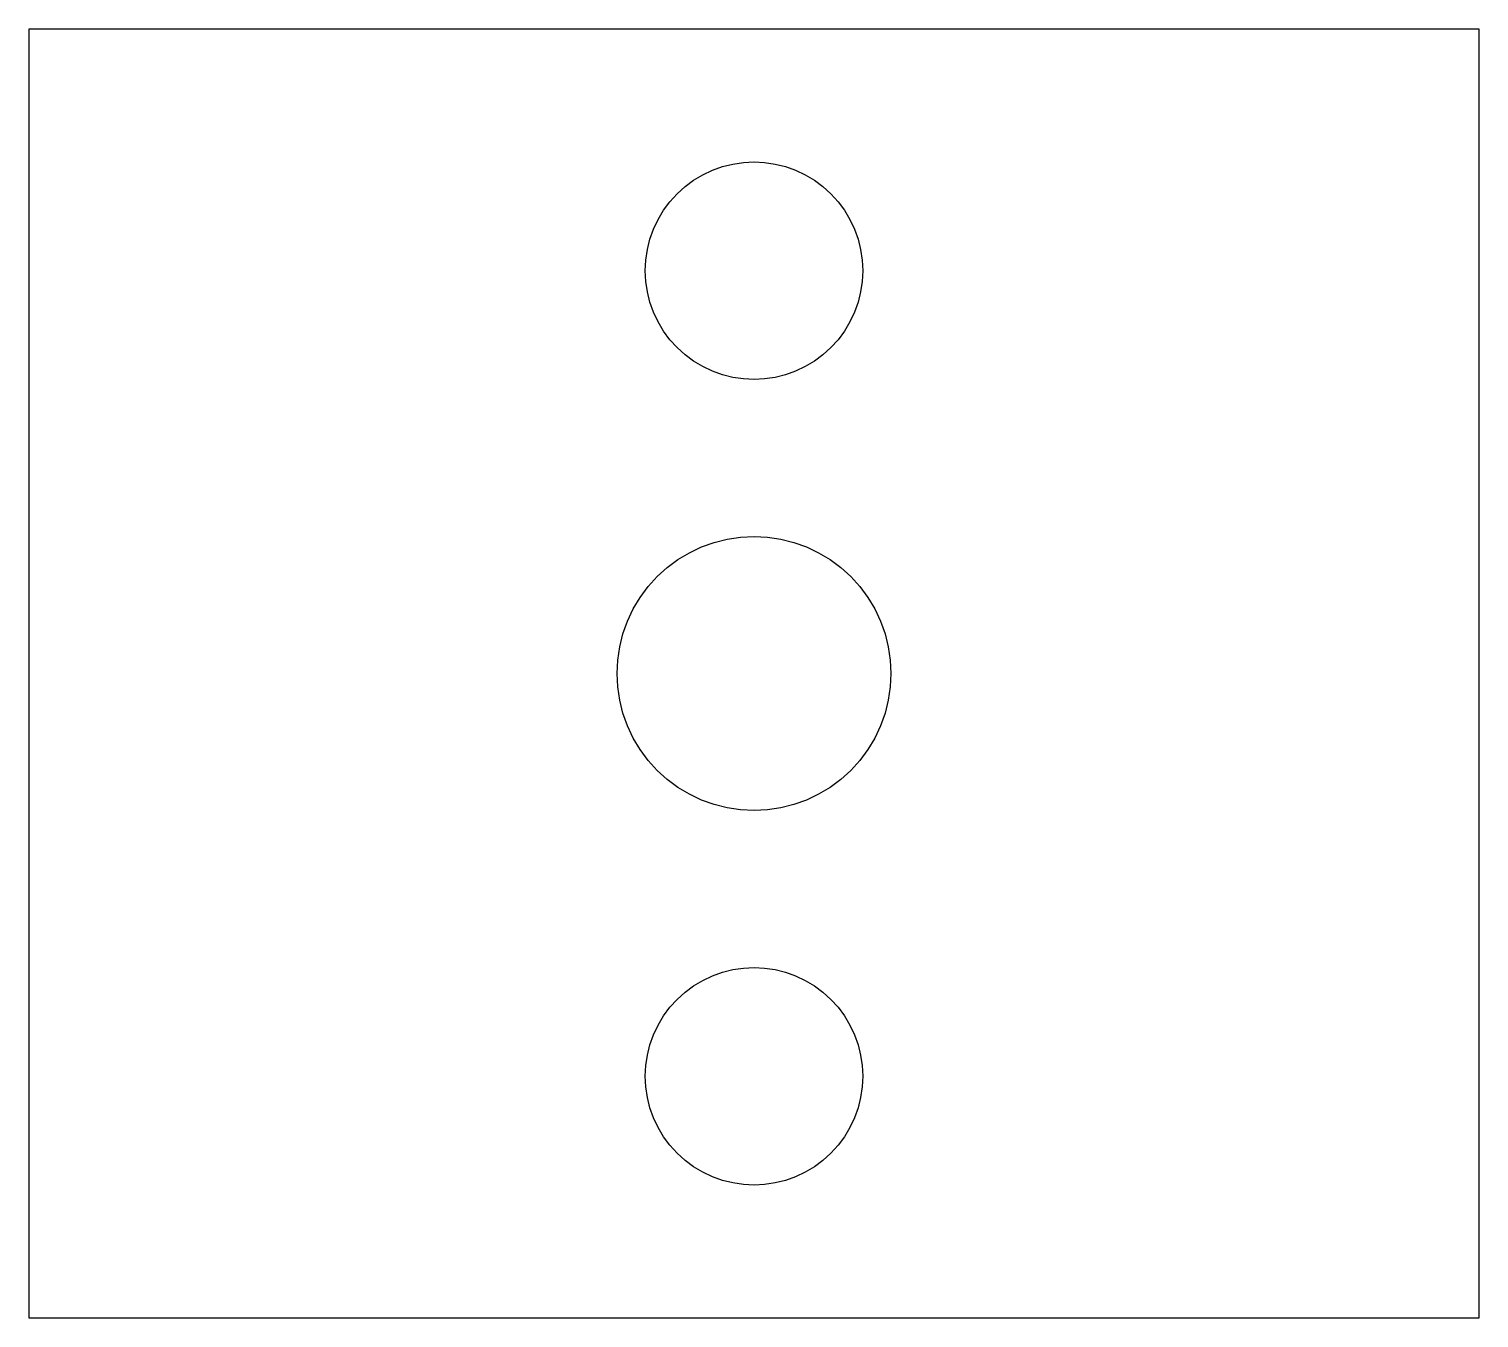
# Model space of a CAD drawing. Header units: millimetres. Extents: x -9 to 9, y -8 to 8.
import ezdxf

# ---------------------------------------------------------------- set-up
doc = ezdxf.new("R2010")
doc.units = ezdxf.units.MM

msp = doc.modelspace()

# ---------------------------------------------------------------- linework, layer by layer
at = {"layer": '24b_claw_slider_t12.0'}
for points in [[(9, -8), (9, 8), (-9, 8), (-9, -8), (9, -8)], [(1.3241, 5.2634), (1.3435, 5.1323), (1.35, 5), (1.3435, 4.8677), (1.3241, 4.7366), (1.2919, 4.6081), (1.2472, 4.4834), (1.1906, 4.3636), (1.1225, 4.25), (1.0436, 4.1436), (0.9546, 4.0454), (0.8564, 3.9564), (0.75, 3.8775), (0.6364, 3.8094), (0.5166, 3.7528), (0.3919, 3.7081), (0.2634, 3.6759), (0.1323, 3.6565), (0, 3.65), (-0.1323, 3.6565), (-0.2634, 3.6759), (-0.3919, 3.7081), (-0.5166, 3.7528), (-0.6364, 3.8094), (-0.75, 3.8775), (-0.8564, 3.9564), (-0.9546, 4.0454), (-1.0436, 4.1436), (-1.1225, 4.25), (-1.1906, 4.3636), (-1.2472, 4.4834), (-1.2919, 4.6081), (-1.3241, 4.7366), (-1.3435, 4.8677), (-1.35, 5), (-1.3435, 5.1323), (-1.3241, 5.2634), (-1.2919, 5.3919), (-1.2472, 5.5166), (-1.1906, 5.6364), (-1.1225, 5.75), (-1.0436, 5.8564), (-0.9546, 5.9546), (-0.8564, 6.0436), (-0.75, 6.1225), (-0.6364, 6.1906), (-0.5166, 6.2472), (-0.3919, 6.2919), (-0.2634, 6.3241), (-0.1323, 6.3435), (0, 6.35), (0.1323, 6.3435), (0.2634, 6.3241), (0.3919, 6.2919), (0.5166, 6.2472), (0.6364, 6.1906), (0.75, 6.1225), (0.8564, 6.0436), (0.9546, 5.9546), (1.0436, 5.8564), (1.1225, 5.75), (1.1906, 5.6364), (1.2472, 5.5166), (1.2919, 5.3919), (1.3241, 5.2634)], [(1.6268, 0.4935), (1.6673, 0.3317), (1.6918, 0.1666), (1.7, 0), (1.6918, -0.1666), (1.6673, -0.3317), (1.6268, -0.4935), (1.5706, -0.6506), (1.4993, -0.8014), (1.4135, -0.9445), (1.3141, -1.0785), (1.2021, -1.2021), (1.0785, -1.3141), (0.9445, -1.4135), (0.8014, -1.4993), (0.6506, -1.5706), (0.4935, -1.6268), (0.3317, -1.6673), (0.1666, -1.6918), (0, -1.7), (-0.1666, -1.6918), (-0.3317, -1.6673), (-0.4935, -1.6268), (-0.6506, -1.5706), (-0.8014, -1.4993), (-0.9445, -1.4135), (-1.0785, -1.3141), (-1.2021, -1.2021), (-1.3141, -1.0785), (-1.4135, -0.9445), (-1.4993, -0.8014), (-1.5706, -0.6506), (-1.6268, -0.4935), (-1.6673, -0.3317), (-1.6918, -0.1666), (-1.7, 0), (-1.6918, 0.1666), (-1.6673, 0.3317), (-1.6268, 0.4935), (-1.5706, 0.6506), (-1.4993, 0.8014), (-1.4135, 0.9445), (-1.3141, 1.0785), (-1.2021, 1.2021), (-1.0785, 1.3141), (-0.9445, 1.4135), (-0.8014, 1.4993), (-0.6506, 1.5706), (-0.4935, 1.6268), (-0.3317, 1.6673), (-0.1666, 1.6918), (0, 1.7), (0.1666, 1.6918), (0.3317, 1.6673), (0.4935, 1.6268), (0.6506, 1.5706), (0.8014, 1.4993), (0.9445, 1.4135), (1.0785, 1.3141), (1.2021, 1.2021), (1.3141, 1.0785), (1.4135, 0.9445), (1.4993, 0.8014), (1.5706, 0.6506), (1.6268, 0.4935)], [(1.3435, -4.8677), (1.35, -5), (1.3435, -5.1323), (1.3241, -5.2634), (1.2919, -5.3919), (1.2472, -5.5166), (1.1906, -5.6364), (1.1225, -5.75), (1.0436, -5.8564), (0.9546, -5.9546), (0.8564, -6.0436), (0.75, -6.1225), (0.6364, -6.1906), (0.5166, -6.2472), (0.3919, -6.2919), (0.2634, -6.3241), (0.1323, -6.3435), (0, -6.35), (-0.1323, -6.3435), (-0.2634, -6.3241), (-0.3919, -6.2919), (-0.5166, -6.2472), (-0.6364, -6.1906), (-0.75, -6.1225), (-0.8564, -6.0436), (-0.9546, -5.9546), (-1.0436, -5.8564), (-1.1225, -5.75), (-1.1906, -5.6364), (-1.2472, -5.5166), (-1.2919, -5.3919), (-1.3241, -5.2634), (-1.3435, -5.1323), (-1.35, -5), (-1.3435, -4.8677), (-1.3241, -4.7366), (-1.2919, -4.6081), (-1.2472, -4.4834), (-1.1906, -4.3636), (-1.1225, -4.25), (-1.0436, -4.1436), (-0.9546, -4.0454), (-0.8564, -3.9564), (-0.75, -3.8775), (-0.6364, -3.8094), (-0.5166, -3.7528), (-0.3919, -3.7081), (-0.2634, -3.6759), (-0.1323, -3.6565), (0, -3.65), (0.1323, -3.6565), (0.2634, -3.6759), (0.3919, -3.7081), (0.5166, -3.7528), (0.6364, -3.8094), (0.75, -3.8775), (0.8564, -3.9564), (0.9546, -4.0454), (1.0436, -4.1436), (1.1225, -4.25), (1.1906, -4.3636), (1.2472, -4.4834), (1.2919, -4.6081), (1.3241, -4.7366), (1.3435, -4.8677)]]:
    msp.add_lwpolyline(points, close=True, dxfattribs=at)

doc.saveas('drawing.dxf')
